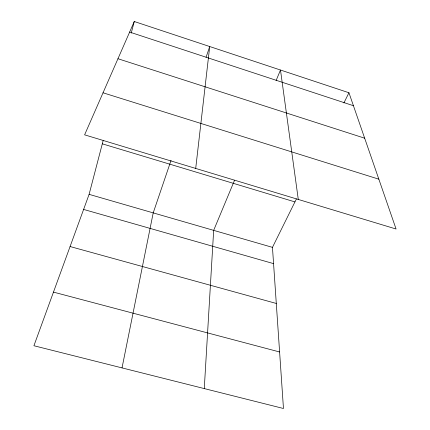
<?xml version="1.0" encoding="UTF-8"?>
<svg xmlns="http://www.w3.org/2000/svg" width="430" height="430" viewBox="0 0 430 430"><rect width="100%" height="100%" fill="white"/><g stroke="black" fill="none" stroke-linecap="round" stroke-linejoin="round"><path stroke-width="0.64" d="M204.272 388.58L213.667 230.362L234.554 180.24M195.704 168.431L209.716 46.537L206.061 57.308M122.029 367.897L153.209 212.888L171.049 160.379M296.426 198.907L272.459 247.363L283.467 408.5L33.922 345.741L89.107 194.349L103.152 140.583M131.231 33.131L134.268 21.5L348.945 92.746L396.078 229.013L84.608 134.843L134.268 21.5M276.125 80.496L280.484 70.025L298.286 199.445M343.909 102.931L348.945 92.746M53.471 292.115L279.608 351.976M70.085 246.535L276.291 303.456M83.608 209.426L273.571 263.628M89.107 194.349L272.459 247.363M102.308 143.83L294.942 201.912M103.033 92.789L378.841 179.176M117.954 58.727L364.667 138.191M129.634 32.067L353.433 105.716"/></g></svg>
